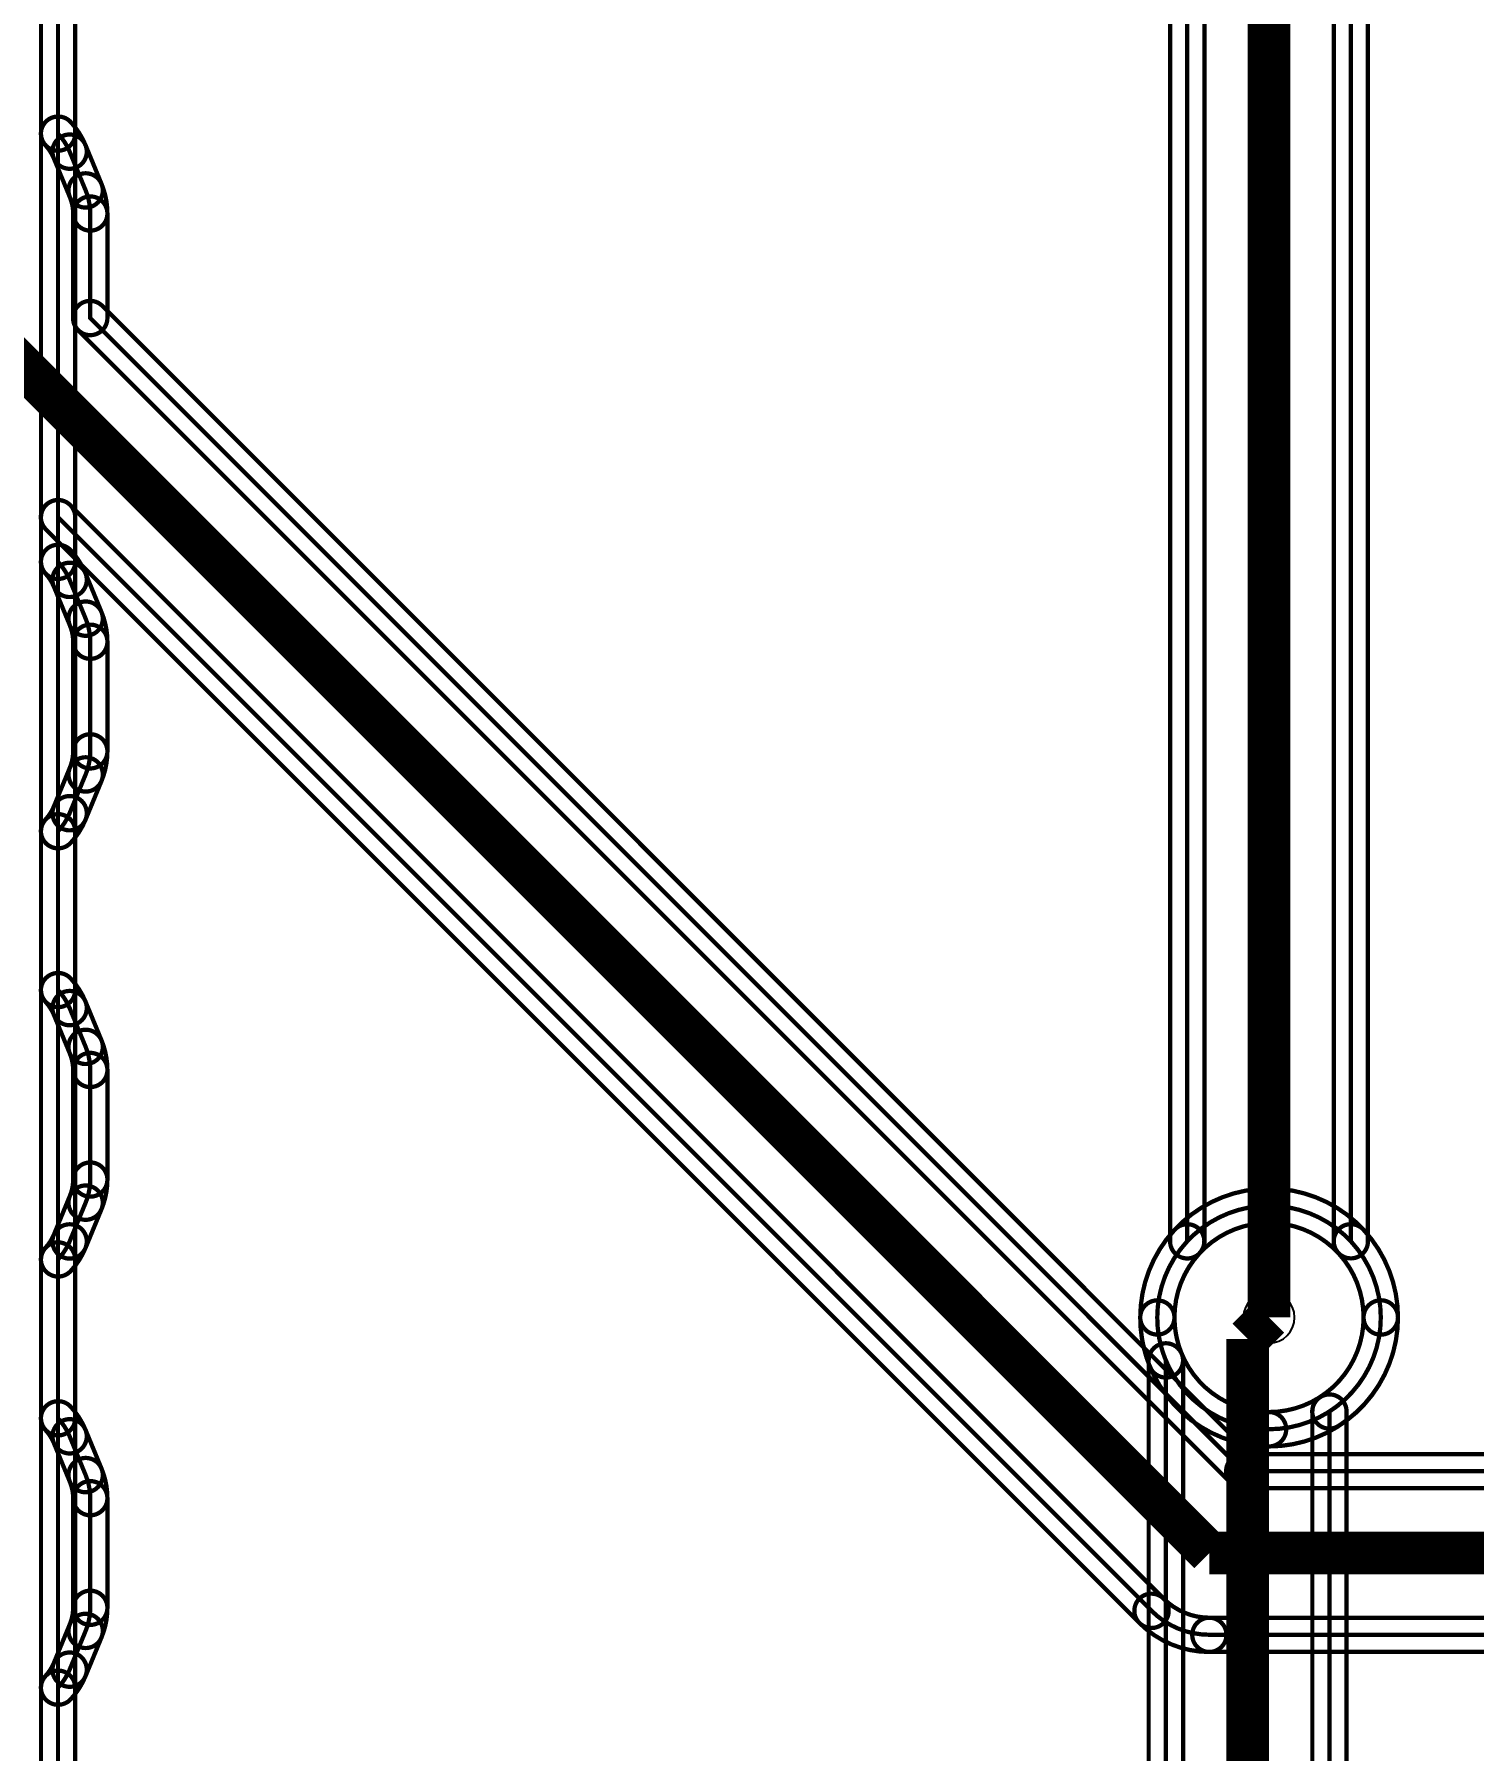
# Model space of a CAD drawing. Header units: millimetres. Extents: x -20.3 to 71.3, y -20.5 to 20.3.
# Drawn here: x 40.94 to 49.47, y -1.05 to 9.13 of the extents above; entities that cross this region are included whole.
import ezdxf

# ---------------------------------------------------------------- set-up
doc = ezdxf.new("R2010")
doc.units = ezdxf.units.MM
for name, color, linetype, true_color in [('Bottom Layer', 7, 'Continuous', 0x0000ff), ('Hole Layer', 7, 'Continuous', 0x222222), ('Top Layer', 7, 'Continuous', 0xff0000)]:
    doc.layers.add(name, color=color, linetype=linetype, true_color=true_color)

msp = doc.modelspace()

# ---------------------------------------------------------------- linework, layer by layer
at = {"layer": 'Bottom Layer', "const_width": 0.0254}
msp.add_lwpolyline([(18.718, -17.755), (40.718, -17.755), (40.718, -17.755, 0.414214), (41.076, -17.397), (41.076, -17.397), (41.076, 16.603), (41.076, 16.603, 0.414214), (40.718, 16.961), (40.718, 16.961), (18.718, 16.961)], format="xyb", dxfattribs=at)
for points in [[(41.178, -17.397, -1), (40.975, -17.397), (40.975, 16.603, -1), (41.178, 16.603)], [(47.496, 1.524, -0.414214), (48.26, 2.289, -1), (48.26, 2.085, 0.414214), (47.699, 1.524, -1)], [(48.26, 2.289, -0.414214), (49.025, 1.524, -1), (48.821, 1.524, 0.414214), (48.26, 2.085, -1)], [(48.133, -4.473, 0.414214), (48.796, -3.81, 0.189684), (48.618, -3.358), (48.618, 0.966, 0.255366), (48.923, 1.524, 0.414214), (48.26, 2.187, 0.414214), (47.597, 1.524, 0.098826), (47.648, 1.269), (47.648, -3.358, 0.189684), (47.47, -3.81, 0.414214)], [(47.554, 1.23, -0.098826), (47.496, 1.524, -1), (47.699, 1.524, 0.098826), (47.742, 1.309, -1)], [(49.025, 1.524, -0.255366), (48.673, 0.881, -1), (48.563, 1.052, 0.255366), (48.821, 1.524, -1)], [(47.546, 1.269, -1), (47.75, 1.269), (47.75, -3.358, -1), (47.546, -3.358)], [(48.72, -3.358, -1), (48.517, -3.358), (48.517, 0.966, -1), (48.72, 0.966)]]:
    msp.add_lwpolyline(points, format="xyb", close=True, dxfattribs=at)
at = {"layer": 'Bottom Layer', "const_width": 0.254}
for points in [[(48.26, 1.524), (48.133, 1.397)], [(48.133, 1.397), (48.133, -3.81)]]:
    msp.add_lwpolyline(points, dxfattribs=at)
at = {"layer": 'Hole Layer'}
msp.add_lwpolyline([(48.108, 1.524, 1), (48.412, 1.524), (48.412, 1.524, 1), (48.108, 1.524)], format="xyb", dxfattribs=at)
at = {"layer": 'Top Layer', "const_width": 0.0254}
for points in [[(41.178, 8.546, -1), (40.975, 8.546), (40.975, 11.046, -1), (41.178, 11.046)], [(48.847, 1.976, -1), (48.644, 1.976), (48.644, 10.43, -1), (48.847, 10.43)], [(47.673, 10.229, -1), (47.877, 10.229), (47.877, 1.976, -1), (47.673, 1.976)], [(41.151, 8.615, -0.089256), (41.239, 8.478, -1), (41.051, 8.4, 0.089256), (41.002, 8.476, -1)], [(41.051, 8.4, -1), (41.239, 8.478), (41.334, 8.248, -1), (41.146, 8.17)], [(41.334, 8.248, -0.098505), (41.369, 8.072, -1), (41.166, 8.072, 0.098505), (41.146, 8.17, -1)], [(41.369, 7.452, -1), (41.166, 7.452), (41.166, 8.072, -1), (41.369, 8.072)], [(41.195, 7.38, -1), (41.339, 7.524), (48.179, 0.684, -1), (48.035, 0.54)], [(41.178, 6.006, -1), (40.975, 6.006), (40.975, 6.271, -1), (41.178, 6.271)], [(41.004, 6.199, -1), (41.148, 6.343), (47.635, -0.144, -1), (47.491, -0.288)], [(41.151, 6.075, -0.089256), (41.239, 5.938, -1), (41.051, 5.86, 0.089256), (41.002, 5.936, -1)], [(41.051, 5.86, -1), (41.239, 5.938), (41.334, 5.708, -1), (41.146, 5.63)], [(41.334, 5.708, -0.098505), (41.369, 5.532, -1), (41.166, 5.532, 0.098505), (41.146, 5.63, -1)], [(41.369, 4.882, -1), (41.166, 4.882), (41.166, 5.532, -1), (41.369, 5.532)], [(41.369, 4.882, -0.098496), (41.334, 4.706, -1), (41.146, 4.784, 0.098496), (41.166, 4.882, -1)], [(41.239, 4.476, -1), (41.051, 4.554), (41.146, 4.784, -1), (41.334, 4.706)], [(41.239, 4.476, -0.089265), (41.151, 4.339, -1), (41.002, 4.478, 0.089265), (41.051, 4.554, -1)], [(41.178, 3.466, -1), (40.975, 3.466), (40.975, 4.408, -1), (41.178, 4.408)], [(41.151, 3.535, -0.089256), (41.239, 3.398, -1), (41.051, 3.32, 0.089256), (41.002, 3.396, -1)], [(41.051, 3.32, -1), (41.239, 3.398), (41.334, 3.168, -1), (41.146, 3.09)], [(41.334, 3.168, -0.098505), (41.369, 2.992, -1), (41.166, 2.992, 0.098505), (41.146, 3.09, -1)], [(41.146, 3.09, -1), (41.334, 3.168), (41.334, 3.168, -1), (41.146, 3.09)], [(41.369, 2.342, -1), (41.166, 2.342), (41.166, 2.992, -1), (41.369, 2.992)], [(41.369, 2.342, -0.098496), (41.334, 2.166, -1), (41.146, 2.244, 0.098496), (41.166, 2.342, -1)], [(41.239, 1.936, -1), (41.051, 2.014), (41.146, 2.244, -1), (41.334, 2.166)], [(41.239, 1.936, -0.089265), (41.151, 1.799, -1), (41.002, 1.938, 0.089265), (41.051, 2.014, -1)], [(47.496, 1.524, -0.189684), (47.701, 2.045, -1), (47.849, 1.907, 0.189684), (47.699, 1.524, -1)], [(48.82, 2.045, -0.189684), (49.025, 1.524, -1), (48.821, 1.524, 0.189684), (48.671, 1.907, -1)], [(41.178, 0.926, -1), (40.975, 0.926), (40.975, 1.868, -1), (41.178, 1.868)], [(48.26, 0.759, -0.414214), (47.496, 1.524, -1), (47.699, 1.524, 0.414214), (48.26, 0.963, -1)], [(49.025, 1.524, -0.414214), (48.26, 0.759, -1), (48.26, 0.963, 0.414214), (48.821, 1.524, -1)], [(41.151, 0.995, -0.089256), (41.239, 0.858, -1), (41.051, 0.78, 0.089256), (41.002, 0.856, -1)], [(41.051, 0.78, -1), (41.239, 0.858), (41.334, 0.628, -1), (41.146, 0.55)], [(48.107, 0.511, -1), (48.107, 0.714), (54.781, 0.714, -1), (54.781, 0.511)], [(41.334, 0.628, -0.098505), (41.369, 0.452, -1), (41.166, 0.452, 0.098505), (41.146, 0.55, -1)], [(41.369, -0.198, -1), (41.166, -0.198), (41.166, 0.452, -1), (41.369, 0.452)], [(41.369, -0.198, -0.098496), (41.334, -0.374, -1), (41.146, -0.296, 0.098496), (41.166, -0.198, -1)], [(47.491, -0.288, -1), (47.635, -0.144), (47.635, -0.144, -1), (47.491, -0.288)], [(47.906, -0.46, -0.198912), (47.491, -0.288, -1), (47.635, -0.144, 0.198912), (47.906, -0.257, -1)], [(41.239, -0.604, -1), (41.051, -0.526), (41.146, -0.296, -1), (41.334, -0.374)], [(47.906, -0.46, -1), (47.906, -0.257), (47.906, -0.257, -1), (47.906, -0.46)], [(47.906, -0.46, -1), (47.906, -0.257), (54.164, -0.257, -1), (54.164, -0.46)], [(41.239, -0.604, -0.089265), (41.151, -0.741, -1), (41.002, -0.602, 0.089265), (41.051, -0.526, -1)], [(41.178, -1.614, -1), (40.975, -1.614), (40.975, -0.672, -1), (41.178, -0.672)]]:
    msp.add_lwpolyline(points, format="xyb", close=True, dxfattribs=at)
for points in [[(54.781, 0.612), (48.107, 0.612), (41.267, 7.452), (41.267, 8.072, 0.098505), (41.24, 8.209), (41.145, 8.439, 0.089256), (41.076, 8.546), (41.076, 11.046)], [(47.775, 10.229), (47.775, 1.976, 0.189684), (47.597, 1.524, 0.414214), (48.26, 0.861, 0.414214), (48.923, 1.524, 0.189684), (48.745, 1.976), (48.745, 10.43)], [(41.076, -1.614), (41.076, -0.672, 0.089265), (41.145, -0.565), (41.24, -0.335, 0.098496), (41.267, -0.198), (41.267, 0.452, 0.098505), (41.24, 0.589), (41.145, 0.819, 0.089256), (41.076, 0.926), (41.076, 1.868, 0.089265), (41.145, 1.975), (41.24, 2.205, 0.098496), (41.267, 2.342), (41.267, 2.992, 0.098505), (41.24, 3.129), (41.24, 3.129), (41.145, 3.359, 0.089256), (41.076, 3.466), (41.076, 4.408, 0.089265), (41.145, 4.515), (41.24, 4.745, 0.098496), (41.267, 4.882), (41.267, 5.532, 0.098505), (41.24, 5.669), (41.145, 5.899, 0.089256), (41.076, 6.006), (41.076, 6.271), (47.563, -0.216), (47.563, -0.216, 0.198912), (47.906, -0.358), (47.906, -0.358), (54.164, -0.358)]]:
    msp.add_lwpolyline(points, format="xyb", dxfattribs=at)
at = {"layer": 'Top Layer', "const_width": 0.254}
for points in [[(48.26, 10.43), (48.26, 1.524)], [(40.159, 7.874), (47.906, 0.127)], [(47.906, 0.127), (55.462, 0.127)]]:
    msp.add_lwpolyline(points, dxfattribs=at)

doc.saveas('drawing.dxf')
